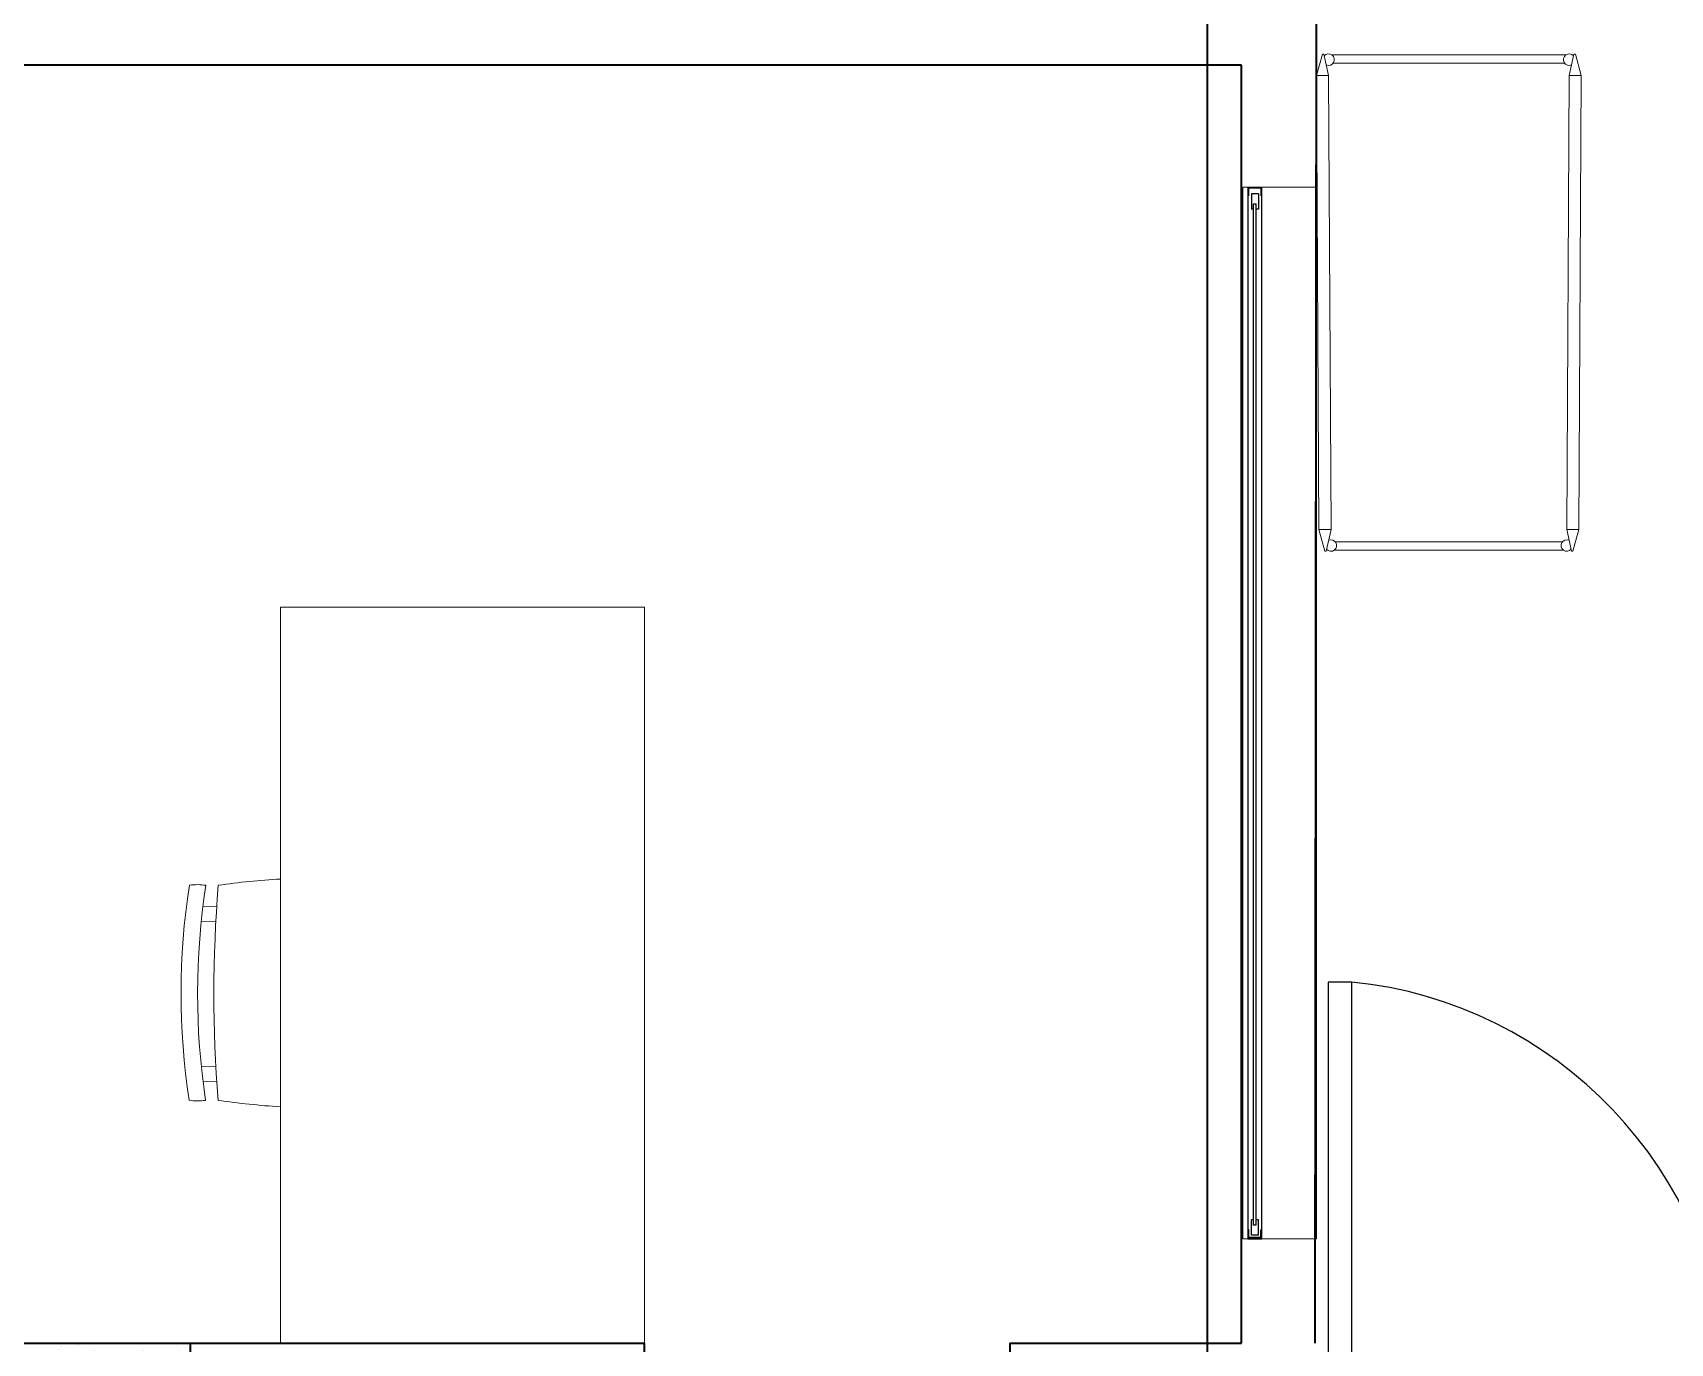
# Model space of a CAD drawing. Header units: inches. Extents: x 2013 to 15569, y -2551 to 2524.
# Drawn here: x 3097.9 to 3409.4, y 704.6 to 953.9 of the extents above; entities that cross this region are included whole.
import ezdxf

# ---------------------------------------------------------------- set-up
doc = ezdxf.new("R2010")
doc.units = ezdxf.units.IN
doc.header["$MEASUREMENT"] = 0
for name, color, linetype, lineweight in [('A-DOOR-FULL', 90, 'Continuous', 25), ('A-FLOR-PATT', 8, 'Continuous', 18), ('A-FURN', 8, 'Continuous', 18), ('A-GLAZ-FULL', 4, 'Continuous', 25), ('A-WALL-FULL', 7, 'Continuous', 35), ('costruzioni', 2, 'Continuous', 35)]:
    doc.layers.add(name, color=color, linetype=linetype, lineweight=lineweight)

msp = doc.modelspace()

# ---------------------------------------------------------------- hatches: boundary and pattern name
at = {"layer": 'A-FLOR-PATT'}
for points in [[(3331.661, 922.834), (3331.411, 922.834), (3331.411, 924.25), (3329.286, 924.25), (3329.286, 922.834), (3329.036, 922.834), (3329.036, 924.5), (3331.661, 924.5)], [(3331.661, 726.17), (3331.411, 726.17), (3331.411, 724.753), (3329.286, 724.753), (3329.286, 726.17), (3329.036, 726.17), (3329.036, 724.503), (3331.661, 724.503)]]:
    msp.add_hatch(color=256, dxfattribs=at).paths.add_polyline_path(points)
h = msp.add_hatch(dxfattribs=at)
h.set_pattern_fill('AR-CONC', color=256, scale=0.05, style=0)
h.set_pattern_definition([(50, (6369.254, 8814.728), (9.1092334, -0.796954), [0.9525, -10.4775]), (355, (6369.254, 8814.728), (-1.762141, 9.552832), [0.762, -8.382]), (100.451, (6370.013, 8814.662), (7.347125, 8.755834), [0.8095, -8.9045]), (46.1842, (6369.254, 8817.268), (13.553952, -2.102116), [1.42875, -15.71625]), (96.6356, (6370.383, 8817.093), (11.870212, 12.371278), [1.21425, -13.35675]), (351.184, (6369.254, 8817.268), (11.87023, 12.371256), [1.143, -12.573]), (21, (6370.524, 8816.633), (7.580744, -5.113276), [0.9525, -10.4775]), (326, (6370.524, 8816.633), (3.090101, 9.209398), [0.762, -8.382]), (71.4514, (6371.155, 8816.207), (10.6708245, 4.096143), [0.8095, -8.9045]), (37.5, (6369.2537, 8814.7284), (0.1544302, 4.227752), [0, -8.2804, 0, -8.509, 0, -8.41375]), (7.5, (6369.2537, 8814.7284), (3.3409831, 5.0090287), [0, -4.8514, 0, -8.0899, 0, -3.20675]), (327.5, (6366.4216, 8814.7284), (6.7795298, -0.2864372), [0, -3.175, 0, -9.906, 0, -13.1445]), (317.5, (6365.1516, 8814.7284), (7.406459, 1.2713246), [0, -4.1275, 0, -6.5786, 0, -9.3345])])
h.paths.add_polyline_path([(3027.796, 704.638), (3027.796, 690.638), (3127.796, 690.638), (3127.796, 704.208, 0.3668147), (3124.658, 703.638), (3124.271, 703.956, -0.0895784), (3125.075, 704.638)])

# ---------------------------------------------------------------- linework, layer by layer
at = {"layer": 'A-DOOR-FULL'}
msp.add_lwpolyline([(3344.296, 773.338), (3344.296, 698.338), (3348.796, 698.338), (3348.796, 773.338)], close=True, dxfattribs=at)
msp.add_arc((3340.79, 694.124), 79.617, 3.03386, 84.22898, dxfattribs=at)
at = {"layer": 'A-FURN'}
for p, q in [((3344.94, 949.716), (3389.555, 949.716)), ((3345.22, 948.1), (3389.275, 948.1)), ((3342.06, 945.765), (3344.373, 945.765)), ((3392.435, 945.765), (3390.122, 945.765)), ((3328.036, 924.503), (3328.036, 724.503)), ((3328.036, 924.503), (3342.036, 924.503)), ((3342.036, 724.503), (3342.036, 924.503)), ((3342.528, 859.43), (3344.834, 859.442)), ((3345.642, 857.094), (3388.853, 857.094)), ((3391.967, 859.43), (3389.661, 859.442)), ((3345.445, 855.478), (3389.05, 855.478)), ((3132.871, 787.727), (3130.244, 787.637)), ((3132.719, 784.869), (3129.905, 784.788)), ((3129.901, 757.343), (3132.691, 757.263)), ((3130.25, 754.48), (3132.861, 754.409)), ((3328.036, 724.503), (3342.036, 724.503))]:
    msp.add_line(p, q, dxfattribs=at)
for points in [[(3343.681, 855.279), (3343.912, 855.279), (3344.834, 859.43), (3344.373, 945.765), (3343.481, 949.792), (3343.189, 949.792), (3342.06, 945.765), (3342.528, 859.43), (3343.681, 855.279)], [(3390.814, 855.279), (3390.583, 855.279), (3389.661, 859.43), (3390.122, 945.765), (3391.014, 949.792), (3391.306, 949.792), (3392.435, 945.765), (3391.967, 859.43), (3390.814, 855.279)]]:
    msp.add_lwpolyline(points, dxfattribs=at)
msp.add_lwpolyline([(3144.976, 844.635), (3144.976, 704.638), (3214.245, 704.638), (3214.245, 844.635)], close=True, dxfattribs=at)
for points in [[(3127.606, 750.845, -0.0761114), (3127.659, 791.74, -3.5084252)], [(3130.751, 750.838, -0.0761354), (3130.803, 791.74, -3.5084252)], [(3133.121, 750.827, -0.0400024), (3133.17, 791.748, -3.5084252)]]:
    msp.add_lwpolyline(points, format="xyb", dxfattribs=at)
for centre, radius, start, end in [((3344.363, 948.784), 1.096, 246.56193, 138.49568), ((3390.132, 948.784), 1.096, 41.50432, 293.43807), ((3344.815, 856.375), 1.096, 221.50432, 113.43807), ((3389.68, 856.375), 1.096, 66.56193, 318.49568), ((3129.213, 781.051), 10.809, 81.51542, 98.24682), ((3153.507, 648.636), 144.55, 93.38347, 98.08792), ((3129.2, 761.536), 10.809, 261.51542, 278.24682), ((3153.767, 893.984), 144.639, 261.79347, 266.51544)]:
    msp.add_arc(centre, radius, start, end, dxfattribs=at)
at = {"layer": 'A-GLAZ-FULL'}
for p, q in [((3329.036, 924.5), (3329.036, 726.17)), ((3329.036, 924.5), (3331.661, 924.5)), ((3331.016, 923.276), (3329.682, 923.276)), ((3329.682, 923.276), (3329.682, 920.359)), ((3331.016, 923.276), (3331.016, 920.359)), ((3331.661, 724.503), (3331.661, 924.5)), ((3330.099, 920.359), (3329.682, 920.359)), ((3330.099, 727.087), (3330.099, 921.353)), ((3330.099, 921.353), (3330.599, 921.353)), ((3330.599, 727.087), (3330.599, 921.353)), ((3331.016, 920.359), (3330.599, 920.359)), ((3329.036, 726.17), (3329.036, 724.503)), ((3329.286, 726.17), (3329.036, 726.17)), ((3329.682, 725.17), (3329.682, 728.087)), ((3330.099, 728.087), (3329.682, 728.087)), ((3330.599, 727.087), (3330.099, 727.087)), ((3331.016, 728.087), (3330.599, 728.087)), ((3331.016, 725.17), (3331.016, 728.087)), ((3331.411, 726.17), (3331.411, 724.753)), ((3331.661, 726.17), (3331.411, 726.17)), ((3329.036, 724.503), (3331.661, 724.503)), ((3331.411, 724.753), (3329.286, 724.753)), ((3331.016, 725.17), (3329.682, 725.17))]:
    msp.add_line(p, q, dxfattribs=at)
at = {"layer": 'A-WALL-FULL'}
for p, q in [((3341.796, 704.638), (3342.077, 961.697)), ((3327.796, 947.697), (3041.796, 947.697)), ((3327.796, 704.638), (3327.796, 947.697)), ((3127.796, 704.638), (3214.245, 704.638)), ((3214.245, 701.071), (3214.245, 704.638)), ((3283.725, 704.638), (3283.725, 701.071)), ((3283.725, 704.638), (3327.796, 704.638))]:
    msp.add_line(p, q, dxfattribs=at)
msp.add_lwpolyline([(3027.796, 704.638), (3127.796, 704.638), (3127.796, 690.638), (3027.796, 690.638)], close=True, dxfattribs=at)
at = {"layer": 'costruzioni'}
msp.add_line((3321.357, 3.054), (3321.357, 1105.887), dxfattribs=at)

doc.saveas('drawing.dxf')
